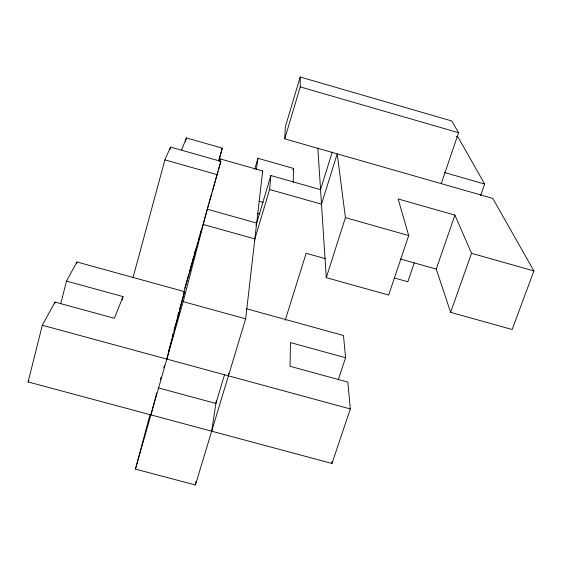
<?xml version="1.0" encoding="UTF-8"?>
<svg xmlns="http://www.w3.org/2000/svg" width="562" height="562" viewBox="0 0 562 562"><rect width="100%" height="100%" fill="white"/><g stroke="black" fill="none" stroke-linecap="round" stroke-linejoin="round"><path stroke-width="0.84" d="M293.245 182.236L293.483 168.424L257.944 158.301L254.762 169.148M317.846 148.01L326.262 277.656L388.672 295.057L408.714 235.541L398.114 198.948L454.925 215.113L436.231 269.065L450.633 312.339L512.151 329.501L533.9 270.926L492.783 198.386L284.737 138.842L285.334 126.864L300.185 77.008L451.778 120.971L458.571 132.723L441.24 183.633M254.361 240.585L269.612 189.499L270.842 175.541L320.551 189.654L332.226 152.126M150.131 414.082L135.456 469.108L195.414 484.992L245.65 318.83L262.679 170.974L220.29 158.934L219.58 161.427M228.418 375.823L228.769 373.231M256.469 169.162L257.944 158.301M211.684 431.187L216.293 400.811M195.414 484.992L195.99 481.529M338.198 379.926L345.553 357.713L290.456 342.581L290.041 366.298L347.822 382.083L350.323 408.946L331.966 463.46L28.1 381.942L42.319 325.257L55.006 302.082L114.36 318.296L123.022 296.603L66.499 281.084L60.738 303.726M54.577 303.775L55.006 302.082M76.523 263.669L76.952 261.976L184.547 291.657L166.823 359.09M183.521 293.807L220.845 161.35L170.56 147.075L164.912 159.868L132.969 277.853M135.456 469.108L183.205 301.639L207.23 209.19L256.679 223.079M219.637 161.449L220.29 158.934M189.436 273.027L193.932 255.921M194.817 252.556L195.478 250.027M218.92 160.83L222.25 148.143L186.415 137.943L181.617 149.956M150.911 414.889L156.742 392.894M122.109 299.989L123.022 296.603M169.872 149.611L170.56 147.075M185.495 141.308L186.415 137.943M218.92 159.875L222.25 148.143M184.722 288.299L188.734 274.186M189.204 272.528L192.042 262.566M192.513 260.901L193.223 258.415M194.171 255.085L196.545 246.746M197.016 245.074L197.733 242.573M198.21 240.901L199.398 236.728M199.868 235.064L201.055 230.891M207.708 207.511L208.425 204.997M208.902 203.318L211.769 193.244M212.246 191.565L215.113 181.491M215.59 179.812L217.979 171.424M218.456 169.745L220.845 161.35M177.887 315.022L178.604 312.521M179.552 309.184L184.547 291.657M172.246 336.399L172.97 333.877M173.925 330.512L179.187 312.029M160.465 379.491L161.175 376.983M163.795 367.801L164.504 365.293M168.312 351.938L173.314 334.404M262.194 172.625L262.679 170.974M255.942 225.573L270.842 175.541M284.737 138.842L300.241 86.899L300.185 77.008M224.631 374.44L215.892 403.439L158.084 387.836M292.985 170.082L293.483 168.424M285.194 320.326L306.149 253.286L325.475 258.696M326.262 277.656L345.433 217.656L337.221 153.862L321.492 204.182L269.612 189.499M414.264 262.861L407.836 281.752L394.391 277.986M480.629 195.506L484.655 184.048L457.988 137.002L456.323 136.524M450.633 312.339L471.532 253.3L454.925 215.113M28.1 381.942L28.901 380.39M66.499 281.084L76.952 261.976M42.319 325.257L350.323 408.946M183.205 301.639L245.65 318.83M246.297 308.686L343.487 335.5L345.553 357.713M203.261 224.477L254.853 238.92M345.433 217.656L408.714 235.541M471.532 253.3L533.9 270.926M259.103 201.238L263.311 202.425M257.424 213.279L259.932 213.989M400.221 258.942L436.231 269.065M164.912 159.868L217.417 174.726M444.465 172.52L484.655 184.048M300.241 86.899L458.571 132.723M331.868 461.746L331.966 463.46"/></g></svg>
